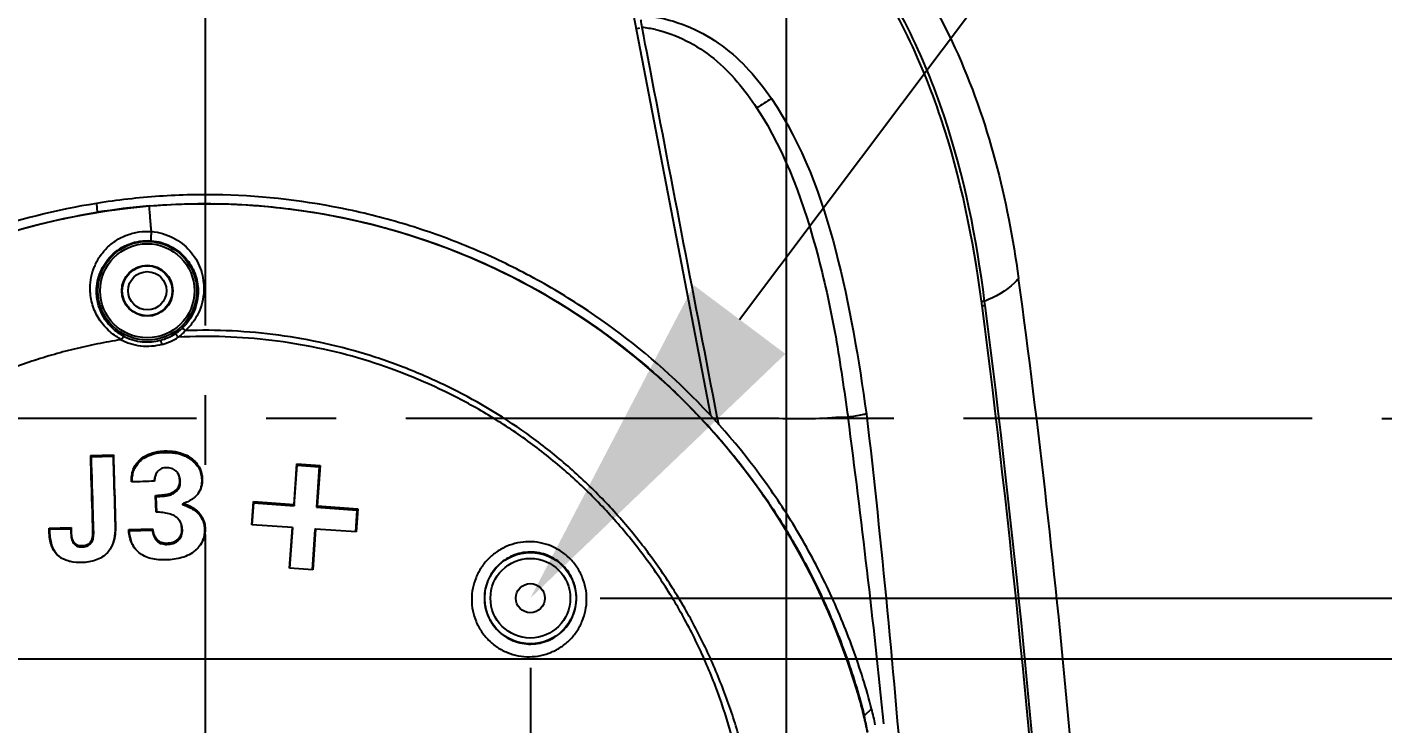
# Model space of a CAD drawing. Header units: millimetres. Extents: x 4086 to 8300, y 123 to 1549.
# Drawn here: x 7012.78 to 7041.95, y 821.94 to 836.94 of the extents above; entities that cross this region are included whole.
import ezdxf
from ezdxf import colors
from ezdxf.entities.mleader import LeaderData, LeaderLine
from ezdxf.math import Vec2, Vec3

# ---------------------------------------------------------------- set-up
doc = ezdxf.new("R2010")
doc.units = ezdxf.units.MM
doc.linetypes.add('CENTER', pattern=[0.6, 0.375, -0.075, 0.075, -0.075])
for name, color, linetype in [('中心线', 7, 'Continuous'), ('外形图', 7, 'Continuous'), ('多重引线', 7, 'Continuous'), ('尺寸标注', 7, 'Continuous')]:
    doc.layers.add(name, color=color, linetype=linetype)
doc.styles.add('思源黑', font='SourceHanSansCN-Normal.ttf')
doc.dimstyles.new('尺寸标注_1_4比例', dxfattribs={"dimtxt": 7, "dimasz": 6, "dimexe": 2, "dimexo": 1.5, "dimgap": 1, "dimtad": 1, "dimdec": 1, "dimlfac": 4, "dimdsep": 46, "dimtxsty": '思源黑', "dimcen": 0.09, "dimadec": 0, "dimazin": 0, "dimtp": 0.01, "dimtm": 0.01, "dimtfac": 1, "dimtdec": 1, "dimtofl": 0, "dimtmove": 0, "dimatfit": 3, "dimfxl": 1, "dimtolj": 1, "dimarcsym": 0})

# ---------------------------------------------------------------- blocks, each defined once
blk = doc.blocks.new('*D767')
at = {"layer": 'Defpoints', "color": 0}
for p in [(7029.112, 866.691), (7016.612, 848.172), (7029.112, 705.013)]:
    blk.add_point(p, dxfattribs=at)
at = {"layer": '尺寸标注', "color": 0, "lineweight": -2}
for p, q in [((7016.612, 849.672), (7016.612, 868.691)), ((7029.112, 706.513), (7029.112, 868.691)), ((7010.612, 866.691), (7004.612, 866.691)), ((7035.112, 866.691), (7041.112, 866.691))]:
    blk.add_line(p, q, dxfattribs=at)
at = {"layer": '尺寸标注', "color": 0}
for points in [[(7010.612, 865.691), (7010.612, 867.691), (7016.612, 866.691)], [(7035.112, 867.691), (7035.112, 865.691), (7029.112, 866.691)]]:
    blk.add_solid(points, dxfattribs=at)
at = {"layer": '尺寸标注', "color": 0, "insert": (7022.862, 871.316), "char_height": 7, "attachment_point": 5, "style": '思源黑'}
blk.add_mtext('\\A1;50', dxfattribs=at)
blk = doc.blocks.new('*D768')
at = {"layer": 'Defpoints', "color": 0}
for p in [(7040.422, 828.513), (7041.184, 818.513), (7087.442, 818.513)]:
    blk.add_point(p, dxfattribs=at)
at = {"layer": '尺寸标注', "color": 0, "lineweight": -2}
for p, q in [((7087.442, 834.513), (7087.442, 840.513)), ((7041.922, 828.513), (7089.442, 828.513)), ((7042.684, 818.513), (7089.442, 818.513)), ((7087.442, 812.513), (7087.442, 806.513))]:
    blk.add_line(p, q, dxfattribs=at)
at = {"layer": '尺寸标注', "color": 0}
for points in [[(7086.442, 834.513), (7088.442, 834.513), (7087.442, 828.513)], [(7088.442, 812.513), (7086.442, 812.513), (7087.442, 818.513)]]:
    blk.add_solid(points, dxfattribs=at)
at = {"layer": '尺寸标注', "color": 0, "insert": (7082.817, 823.517), "char_height": 7, "attachment_point": 5, "rotation": 90, "style": '思源黑'}
blk.add_mtext('\\A1;40', dxfattribs=at)
blk = doc.blocks.new('*D769')
at = {"layer": 'Defpoints', "color": 0}
for p in [(7023.604, 824.646), (7008.661, 823.338), (7023.604, 793.474)]:
    blk.add_point(p, dxfattribs=at)
at = {"layer": '尺寸标注', "color": 0, "lineweight": -2}
for p, q in [((7023.604, 823.146), (7023.604, 791.474)), ((7008.661, 821.838), (7008.661, 791.474)), ((7008.661, 793.474), (6978.761, 793.474)), ((7014.661, 793.474), (7017.604, 793.474))]:
    blk.add_line(p, q, dxfattribs=at)
at = {"layer": '尺寸标注', "color": 0}
for points in [[(7014.661, 794.474), (7014.661, 792.474), (7008.661, 793.474)], [(7017.604, 792.474), (7017.604, 794.474), (7023.604, 793.474)]]:
    blk.add_solid(points, dxfattribs=at)
at = {"layer": '尺寸标注', "color": 0, "insert": (6988.574, 798.098), "char_height": 7, "attachment_point": 5, "style": '思源黑'}
blk.add_mtext('\\A1;59.8', dxfattribs=at)
blk = doc.blocks.new('*D770')
at = {"layer": 'Defpoints', "color": 0}
for p in [(7023.604, 824.646), (7016.612, 818.513), (7016.612, 803.7)]:
    blk.add_point(p, dxfattribs=at)
at = {"layer": '尺寸标注', "color": 0, "lineweight": -2}
for p, q in [((7023.604, 823.146), (7023.604, 801.7)), ((7016.612, 817.013), (7016.612, 801.7)), ((7010.612, 803.7), (6985.238, 803.7)), ((7029.604, 803.7), (7035.604, 803.7))]:
    blk.add_line(p, q, dxfattribs=at)
at = {"layer": '尺寸标注', "color": 0}
for points in [[(7010.612, 802.7), (7010.612, 804.7), (7016.612, 803.7)], [(7029.604, 804.7), (7029.604, 802.7), (7023.604, 803.7)]]:
    blk.add_solid(points, dxfattribs=at)
at = {"layer": '尺寸标注', "color": 0, "insert": (6991.077, 808.324), "char_height": 7, "attachment_point": 5, "style": '思源黑'}
blk.add_mtext('\\A1;28', dxfattribs=at)
blk = doc.blocks.new('*D771')
at = {"layer": 'Defpoints', "color": 0}
for p in [(7023.604, 824.646), (7041.184, 818.513), (7067.828, 818.513)]:
    blk.add_point(p, dxfattribs=at)
at = {"layer": '尺寸标注', "color": 0, "lineweight": -2}
for p, q in [((7067.828, 830.646), (7067.828, 836.646)), ((7025.104, 824.646), (7069.828, 824.646)), ((7042.684, 818.513), (7069.828, 818.513)), ((7067.828, 812.513), (7067.828, 783.275))]:
    blk.add_line(p, q, dxfattribs=at)
at = {"layer": '尺寸标注', "color": 0}
for points in [[(7066.828, 830.646), (7068.828, 830.646), (7067.828, 824.646)], [(7068.828, 812.513), (7066.828, 812.513), (7067.828, 818.513)]]:
    blk.add_solid(points, dxfattribs=at)
at = {"layer": '尺寸标注', "color": 0, "insert": (7063.204, 792.991), "char_height": 7, "attachment_point": 5, "rotation": 90, "style": '思源黑'}
blk.add_mtext('\\A1;24.5', dxfattribs=at)
blk = doc.blocks.new('*D772')
at = {"layer": 'Defpoints', "color": 0}
for p in [(7008.661, 823.338), (7016.612, 818.513), (7054.739, 818.513)]:
    blk.add_point(p, dxfattribs=at)
at = {"layer": '尺寸标注', "color": 0, "lineweight": -2}
for p, q in [((7054.739, 829.338), (7054.739, 835.338)), ((7010.161, 823.338), (7056.739, 823.338)), ((7018.112, 818.513), (7056.739, 818.513)), ((7054.739, 812.513), (7054.739, 787.327))]:
    blk.add_line(p, q, dxfattribs=at)
at = {"layer": '尺寸标注', "color": 0}
for points in [[(7053.739, 829.338), (7055.739, 829.338), (7054.739, 823.338)], [(7055.739, 812.513), (7053.739, 812.513), (7054.739, 818.513)]]:
    blk.add_solid(points, dxfattribs=at)
at = {"layer": '尺寸标注', "color": 0, "insert": (7050.11, 796.795), "char_height": 7, "attachment_point": 5, "rotation": 90, "style": '思源黑'}
blk.add_mtext('\\A1;19.3', dxfattribs=at)
blk = doc.blocks.new('*D778')
at = {"layer": 'Defpoints', "color": 0}
for p in [(7016.632, 843.388), (7057.329, 648.513), (7111.22, 648.513)]:
    blk.add_point(p, dxfattribs=at)
at = {"layer": '尺寸标注', "color": 0, "lineweight": -2}
for p, q in [((7018.132, 843.388), (7113.22, 843.388)), ((7111.22, 837.388), (7111.22, 654.513)), ((7058.829, 648.513), (7113.22, 648.513))]:
    blk.add_line(p, q, dxfattribs=at)
at = {"layer": '尺寸标注', "color": 0}
for points in [[(7112.22, 837.388), (7110.22, 837.388), (7111.22, 843.388)], [(7110.22, 654.513), (7112.22, 654.513), (7111.22, 648.513)]]:
    blk.add_solid(points, dxfattribs=at)
at = {"layer": '尺寸标注', "color": 0, "insert": (7106.596, 745.95), "char_height": 7, "attachment_point": 5, "rotation": 90, "style": '思源黑'}
blk.add_mtext('\\A1;779.5', dxfattribs=at)

msp = doc.modelspace()

# ---------------------------------------------------------------- linework, layer by layer
at = {"layer": '中心线', "linetype": 'CENTER', "ltscale": 20}
for p, q in [((7016.6121, 818.5128), (7016.6121, 848.1721)), ((7040.4225, 828.5128), (6904.9307, 828.5128))]:
    msp.add_line(p, q, dxfattribs=at)
at = {"layer": '外形图'}
for p, q in [((7024.8657, 842.1965), (7027.4801, 828.5816)), ((7026.0444, 836.7435), (7026.0081, 836.9321)), ((7026.0774, 836.5718), (7026.0444, 836.7435)), ((7026.1073, 836.4164), (7026.0774, 836.5718)), ((7026.1585, 836.151), (7026.1073, 836.4164)), ((7026.1801, 836.0391), (7026.1585, 836.151)), ((7014.2661, 833.1431), (7014.2866, 832.9516)), ((7015.4055, 833.0825), (7015.4055, 833.0827)), ((7033.3895, 830.9457), (7033.3783, 831.0334)), ((7027.6317, 828.5136), (7027.6268, 828.5387)), ((7027.6563, 828.3857), (7027.6317, 828.5136)), ((7014.1433, 827.7179), (7014.6319, 827.7329)), ((7014.1441, 827.7179), (7014.1601, 827.6884)), ((7014.1592, 827.6883), (7014.625, 827.7027)), ((7014.632, 827.7329), (7014.6251, 827.7027)), ((7015.1875, 827.6089), (7015.1978, 827.5824)), ((7015.42, 827.7548), (7015.4259, 827.7258)), ((7015.7299, 827.8137), (7015.7316, 827.7839)), ((7016.308, 827.6585), (7016.3017, 827.6309)), ((7015.058, 827.4139), (7015.071, 827.3916)), ((7018.5198, 826.6648), (7018.5809, 827.5376)), ((7018.5255, 826.6355), (7018.5868, 827.5079)), ((7018.5809, 827.5376), (7019.0796, 827.5028)), ((7018.5809, 827.5376), (7018.5868, 827.5079)), ((7018.5868, 827.5079), (7019.0628, 827.4748)), ((7019.0628, 827.4748), (7019.0015, 826.6023)), ((7019.0796, 827.5028), (7019.0186, 826.6299)), ((7019.0796, 827.5028), (7019.0628, 827.4748)), ((7015.5093, 827.1638), (7015.5091, 827.1626)), ((7016.0057, 827.0007), (7016.0149, 826.9755)), ((7016.0615, 827.1733), (7016.073, 827.1551)), ((7016.5445, 827.2195), (7016.5332, 827.2006)), ((7015.5524, 826.4961), (7015.5414, 826.8579)), ((7015.5414, 826.8579), (7015.5543, 826.8293)), ((7015.5645, 826.4959), (7015.5543, 826.8293)), ((7015.8569, 826.8998), (7015.8615, 826.8712)), ((7016.3698, 826.8091), (7016.3702, 826.8073)), ((7017.6121, 826.227), (7017.647, 826.7258)), ((7017.6214, 826.2261), (7017.6544, 826.6962)), ((7017.647, 826.7258), (7018.5198, 826.6648)), ((7017.647, 826.7258), (7017.6544, 826.6962)), ((7017.6544, 826.6962), (7018.5255, 826.6355)), ((7018.5198, 826.6648), (7018.5255, 826.6355)), ((7019.0186, 826.6299), (7019.0015, 826.6023)), ((7019.0015, 826.6023), (7019.8727, 826.5418)), ((7019.0186, 826.6299), (7019.8915, 826.5689)), ((7019.8727, 826.5418), (7019.8396, 826.0713)), ((7019.8915, 826.5689), (7019.8566, 826.0701)), ((7019.8915, 826.5689), (7019.8727, 826.5418)), ((7013.2476, 826.1557), (7013.7252, 826.1704)), ((7013.2497, 826.0852), (7013.2476, 826.1557)), ((7013.2476, 826.1557), (7013.2655, 826.1277)), ((7013.2655, 826.1277), (7013.7199, 826.1416)), ((7013.2674, 826.0682), (7013.2655, 826.1277)), ((7013.7199, 826.1416), (7013.7194, 826.0728)), ((7013.7252, 826.1704), (7013.7199, 826.1416)), ((7013.7252, 826.1704), (7013.7246, 826.0904)), ((7014.6777, 826.231), (7014.6704, 826.2128)), ((7014.9635, 826.1238), (7015.4772, 826.1395)), ((7014.9778, 826.0955), (7015.4695, 826.1107)), ((7016.1059, 826.1369), (7016.1173, 826.1195)), ((7016.6073, 826.1429), (7016.5958, 826.1249)), ((7018.4239, 825.2931), (7018.4849, 826.166)), ((7018.4313, 825.2925), (7018.492, 826.1587)), ((7018.4849, 826.166), (7018.492, 826.1587)), ((7018.968, 826.1255), (7018.9072, 825.2593)), ((7018.9837, 826.1311), (7018.9227, 825.2582)), ((7018.9837, 826.1311), (7018.968, 826.1255)), ((7019.8566, 826.0701), (7018.9837, 826.1311)), ((7013.2497, 826.0852), (7013.2674, 826.0682)), ((7013.7246, 826.0904), (7013.7194, 826.0728)), ((7014.1406, 825.8528), (7014.1539, 825.8287)), ((7014.193, 826.0875), (7014.2086, 826.0703)), ((7015.7845, 825.8323), (7015.786, 825.8041)), ((7016.0249, 825.9165), (7016.0331, 825.8912)), ((7013.4493, 825.5584), (7013.4628, 825.5498)), ((7013.9459, 825.7758), (7013.9514, 825.7478)), ((7015.1794, 825.6288), (7015.1583, 825.6474)), ((7018.9227, 825.2582), (7018.4239, 825.293)), ((7030.9468, 822.2617), (7030.7878, 822.1103))]:
    msp.add_line(p, q, dxfattribs=at)
for points in [[(7030.7827, 822.109), (7030.6905, 822.4626), (7030.5744, 822.8539), (7030.4366, 823.2693), (7030.2793, 823.7017), (7030.1035, 824.1437), (7029.9101, 824.5876), (7029.7013, 825.026), (7029.4805, 825.4523), (7029.2497, 825.864), (7029.0082, 826.2639), (7028.7547, 826.655), (7028.4875, 827.0397), (7028.2063, 827.4182), (7027.912, 827.7886), (7027.6059, 828.1495), (7027.289, 828.4996), (7026.9617, 828.8386), (7026.6241, 829.1665), (7026.2765, 829.4829), (7025.9193, 829.7876), (7025.5528, 830.0804), (7025.1769, 830.3613), (7024.7917, 830.6301), (7024.3975, 830.8868), (7023.9943, 831.1311), (7023.5826, 831.3628), (7023.1629, 831.5816), (7022.7362, 831.7868), (7022.3035, 831.9781), (7021.8655, 832.1552), (7021.423, 832.3177), (7020.9769, 832.4654), (7020.5273, 832.5983), (7020.0736, 832.7166), (7019.6157, 832.8204), (7019.1539, 832.9095), (7018.6889, 832.9839), (7018.2212, 833.0434), (7017.7518, 833.0878), (7017.2814, 833.117), (7016.8109, 833.131), (7016.3404, 833.1299), (7015.87, 833.1137), (7015.4055, 833.0827)], [(7015.4055, 833.0827), (7014.9467, 833.0374), (7014.4816, 832.9764), (7014.0176, 832.9003), (7013.5557, 832.8092), (7013.0971, 832.7033), (7012.6422, 832.5827)], [(7030.8593, 821.756), (7030.836, 821.8725), (7030.8096, 821.9941), (7030.7827, 822.109)]]:
    msp.add_lwpolyline(points, dxfattribs=at)
for centre, radius in [((7015.3621, 831.2628), 1.0634), ((7015.3621, 831.2628), 1.0134), ((7015.3621, 831.2628), 0.5484), ((7015.3621, 831.2628), 0.5375), ((7015.3621, 831.2628), 0.4125), ((7023.6042, 824.6455), 0.9825), ((7023.6042, 824.6455), 0.8575), ((7023.6042, 824.6455), 0.3125)]:
    msp.add_circle(centre, radius, dxfattribs=at)
for centre, radius, start, end in [((6988.3293, 831.5638), 38.0593, 8.10867, 8.35335), ((7025.6716, 834.048), 2.9037, 80.46188, 83.34495), ((7025.6811, 834.1054), 2.8456, 77.55539, 80.45874), ((7044.1656, 810.8513), 28.9645, 122.05963, 122.80016), ((7016.6161, 818.5056), 14.6271, 94.74739, 125.88359), ((7016.6093, 818.5663), 14.5716, 94.74042, 99.17189), ((6825.6771, 803.1228), 210.3575, 2.435308, 7.760472), ((7001.9299, 826.8895), 31.6547, 7.3673, 7.53081), ((6786.7365, 799.2168), 248.6204, 3.947142, 7.332745), ((6785.2847, 799.1378), 250.1354, 3.944738, 7.305672), ((7015.3627, 831.2569), 1.0969, 243.04213, 285.19828), ((7015.3629, 831.2565), 1.0965, 285.19374, 303.082), ((7015.3605, 831.2742), 1.2104, 285.32775, 303.45137), ((7015.3736, 831.2405), 1.0772, 303.06721, 312.31312), ((7028.2876, 824.9999), 3.5736, 100.57474, 101.81895), ((6797.9143, 797.99), 234.524, 5.861115, 7.484655), ((7015.8715, 827.0619), 0.7392, 53.80924, 65.36402), ((7015.8735, 827.0467), 0.7243, 53.75869, 64.71153), ((7015.8126, 827.2073), 0.2416, 37.879, 46.31866), ((7015.5961, 827.6419), 1.1038, 297.77182, 299.75371), ((7023.499, 830.4297), 9.5601, 206.76964, 206.95926), ((7022.5978, 824.218), 7.3753, 164.89784, 165.13023), ((7013.8213, 826.0058), 0.5818, 230.26208, 237.6357), ((7013.8277, 825.9884), 0.5706, 230.2367, 236.15392), ((7020.2149, 819.5427), 10.8748, 13.64986, 15.63077), ((7023.5049, 820.3449), 7.4883, 10.86195, 13.6259), ((7023.5066, 820.3452), 7.4921, 10.95806, 13.62615), ((7023.1131, 820.2663), 8.0838, 11.80026, 14.29016)]:
    msp.add_arc(centre, radius, start, end, dxfattribs=at)
for points, knots in [([(7030.2245, 840.0693), (7031.2882, 839.0738), (7033.1104, 836.3585), (7033.8761, 833.2293), (7034.108, 831.5278)], [0, 0, 0, 0, 0.4589975, 1, 1, 1, 1]), ([(7033.3783, 831.0334), (7033.2054, 832.3859), (7032.6781, 835.0746), (7031.466, 837.5697), (7030.6726, 838.674)], [0, 0, 0, 0, 0.5006842, 1, 1, 1, 1]), ([(7033.3115, 831.0381), (7033.1322, 832.3728), (7032.6016, 835.0237), (7031.4176, 837.4934), (7030.6358, 838.5847)], [0, 0, 0, 0, 0.5007847, 1, 1, 1, 1]), ([(7025.883, 836.8988), (7025.8819, 836.9043), (7025.9228, 836.9121), (7025.9409, 836.9169), (7025.9629, 836.9196)], [0, 0, 0, 0, 0.2001081, 1, 1, 1, 1]), ([(7026.3062, 837.1537), (7026.8154, 837.0661), (7027.8032, 836.6236), (7028.4983, 835.8272), (7028.7913, 835.3986)], [0, 0, 0, 0, 0.4987823, 1, 1, 1, 1]), ([(7026.2943, 836.8841), (7026.7508, 836.7833), (7027.6201, 836.3307), (7028.217, 835.5888), (7028.4748, 835.1959)], [0, 0, 0, 0, 0.4986881, 1, 1, 1, 1]), ([(7028.4761, 835.1966), (7029.1124, 834.2256), (7029.7012, 832.5407), (7030.1973, 830.2727), (7030.3532, 829.1158), (7030.4388, 828.5393)], [0, 0, 0, 0, 0.499012, 0.7494695, 1, 1, 1, 1]), ([(7028.7913, 835.3986), (7029.4604, 834.4186), (7030.2875, 832.1261), (7030.6681, 829.7863), (7030.8354, 828.607)], [0, 0, 0, 0, 0.4990641, 1, 1, 1, 1]), ([(7014.2661, 833.1431), (7013.4066, 833.005), (7011.7084, 832.5763), (7009.3157, 831.4979), (7007.1501, 830.0141), (7005.2776, 828.1747), (7003.7564, 826.0352), (7002.6363, 823.6615), (7002.0641, 821.5486), (7001.8349, 819.8203), (7001.7956, 818.9485), (7001.7954, 818.5128)], [0, 0, 0, 0, 0.1249856, 0.2499701, 0.3749545, 0.4999405, 0.6249246, 0.7499089, 0.8748935, 0.937447, 1, 1, 1, 1]), ([(7030.9469, 822.2618), (7030.8342, 822.7024), (7030.6285, 823.3544), (7030.2977, 824.202), (7029.9303, 825.0346), (7029.3995, 826.0424), (7028.4026, 827.5659), (7026.9006, 829.2889), (7025.1102, 830.7102), (7023.5414, 831.6342), (7022.305, 832.2162), (7021.0201, 832.6816), (7019.2588, 833.1415), (7017.4406, 833.3558), (7015.6207, 833.3182), (7014.7152, 833.2153), (7014.2661, 833.1431)], [0, 0, 0, 0, 0.0625133, 0.0937829, 0.1250526, 0.1875746, 0.2500979, 0.3750167, 0.4999336, 0.5624581, 0.6249828, 0.6875076, 0.7500325, 0.8749504, 0.9374753, 1, 1, 1, 1]), ([(7015.4051, 833.0881), (7016.2574, 833.1587), (7017.9814, 833.1491), (7020.5234, 832.6842), (7022.9448, 831.7815), (7024.7963, 830.686), (7026.1406, 829.6288), (7027.0765, 828.7513), (7027.9341, 827.796), (7028.7069, 826.77), (7029.2727, 825.8612), (7029.6734, 825.106), (7029.9478, 824.5271), (7030.1971, 823.937), (7030.4233, 823.3377), (7030.6246, 822.7295), (7030.7375, 822.3176), (7030.7878, 822.1103)], [0, 0, 0, 0, 0.1249674, 0.2504066, 0.3757537, 0.5006229, 0.5629951, 0.6253855, 0.6878468, 0.7503622, 0.8128418, 0.8440507, 0.8752397, 0.9064281, 0.9376282, 0.9688237, 1, 1, 1, 1]), ([(7021.3938, 832.3276), (7020.9146, 832.4938), (7019.9381, 832.776), (7018.4391, 833.0438), (7016.9222, 833.1553), (7015.9093, 833.1242), (7015.4055, 833.0825)], [0, 0, 0, 0, 0.2504097, 0.5007291, 0.7504486, 1, 1, 1, 1]), ([(7007.1277, 776.3784), (7007.1187, 776.7112), (7007.097, 777.3765), (7007.0666, 778.3739), (7007.0401, 779.3704), (7007.0063, 780.6972), (7006.9642, 782.3534), (7006.9137, 784.3382), (7006.8537, 786.3193), (7006.7455, 788.9539), (7006.5764, 791.5826), (7006.3259, 794.201), (7006.0963, 796.1576), (7005.8278, 798.1075), (7005.528, 800.0517), (7005.2056, 801.9912), (7004.8664, 803.9273), (7004.5123, 805.8603), (7004.1398, 807.7898), (7003.8082, 809.3935), (7003.5264, 810.6731), (7003.3057, 811.6308), (7003.0733, 812.5857), (7002.8286, 813.5375), (7002.5778, 814.4881), (7002.3388, 815.442), (7002.143, 816.406), (7002.0207, 817.3826), (7001.9764, 818.3665), (7002.0008, 819.3525), (7002.091, 820.3363), (7002.2992, 821.6393), (7002.7246, 823.2387), (7003.489, 825.0706), (7004.4942, 826.7813), (7005.7215, 828.3396), (7007.147, 829.719), (7008.7455, 830.8949), (7010.4895, 831.8437), (7012.3455, 832.5477), (7013.6356, 832.8465), (7014.2866, 832.9516)], [0, 0, 0, 0, 0.0158075, 0.0315982, 0.0473725, 0.0631316, 0.0946059, 0.1260223, 0.1573847, 0.1886988, 0.2511993, 0.2823969, 0.3135655, 0.344711, 0.3758373, 0.4069479, 0.4380488, 0.4691461, 0.5002413, 0.5313361, 0.5468868, 0.5624404, 0.5779918, 0.5935402, 0.6090968, 0.6246633, 0.640218, 0.6557655, 0.6713346, 0.6869311, 0.7025521, 0.7181996, 0.749533, 0.7808609, 0.8121498, 0.8434381, 0.8747382, 0.9060368, 0.9373566, 0.9686954, 1, 1, 1, 1]), ([(7015.4532, 832.5378), (7015.4494, 832.5661), (7015.4442, 832.6083), (7015.4401, 832.6644), (7015.4338, 832.7414), (7015.4244, 832.8541), (7015.414, 832.9797), (7015.4077, 833.0559), (7015.4055, 833.0825)], [0, 0, 0, 0, 0.1566934, 0.2333952, 0.3084816, 0.5802589, 0.8536971, 1, 1, 1, 1]), ([(7014.1339, 831.325), (7014.1345, 831.403), (7014.1507, 831.5597), (7014.2194, 831.7868), (7014.3322, 832), (7014.4885, 832.1919), (7014.6871, 832.3528), (7014.9221, 832.4719), (7015.1824, 832.5399), (7015.3635, 832.5453), (7015.4532, 832.5381)], [0, 0, 0, 0, 0.1165623, 0.2336644, 0.3526371, 0.474751, 0.6010755, 0.7317926, 0.865592, 1, 1, 1, 1]), ([(7015.4505, 832.5382), (7015.4471, 832.5174), (7015.4434, 832.4851), (7015.4403, 832.442), (7015.4391, 832.4105), (7015.4391, 832.3828), (7015.4402, 832.3612), (7015.4422, 832.3475), (7015.4444, 832.3409), (7015.4461, 832.339), (7015.4469, 832.3388)], [0, 0, 0, 0, 0.31384, 0.4828029, 0.6433718, 0.7838212, 0.8940334, 0.9665345, 0.9876525, 1, 1, 1, 1]), ([(7015.4532, 832.5378), (7015.6139, 832.525), (7015.9244, 832.4366), (7016.2926, 832.1466), (7016.5245, 831.76), (7016.579, 831.4679), (7016.5804, 831.3233)], [0, 0, 0, 0, 0.2673801, 0.5188906, 0.7601096, 1, 1, 1, 1]), ([(7014.2709, 831.2628), (7014.2725, 831.3993), (7014.3289, 831.6793), (7014.5295, 831.9813), (7014.759, 832.1694), (7014.9687, 832.2776), (7015.2027, 832.3392), (7015.366, 832.345), (7015.4469, 832.3388)], [0, 0, 0, 0, 0.2300839, 0.4686063, 0.5952211, 0.7272186, 0.8631951, 1, 1, 1, 1]), ([(7015.4469, 832.3388), (7015.521, 832.3331), (7015.6661, 832.3069), (7015.9287, 832.2024), (7016.1996, 831.9904), (7016.4054, 831.6485), (7016.4542, 831.3905), (7016.4556, 831.2628)], [0, 0, 0, 0, 0.1383482, 0.2719333, 0.5232259, 0.762404, 1, 1, 1, 1]), ([(7030.6875, 822.4727), (7030.6087, 822.7548), (7030.4295, 823.313), (7030.1165, 824.1344), (7029.7555, 824.9361), (7029.3458, 825.7141), (7028.8897, 826.4662), (7028.2222, 827.4307), (7027.2814, 828.559), (7025.9982, 829.7681), (7024.1056, 831.1617), (7022.503, 831.9431), (7021.3938, 832.3276)], [0, 0, 0, 0, 0.0624393, 0.1248947, 0.1873326, 0.2497764, 0.3122431, 0.3747433, 0.4997328, 0.6246629, 0.7496948, 1, 1, 1, 1]), ([(7034.108, 831.5278), (7034.0801, 831.4937), (7033.8783, 831.2773), (7033.6094, 831.1316), (7033.3783, 831.0334)], [0, 0, 0, 0, 0.1491579, 1, 1, 1, 1]), ([(7014.8148, 830.2123), (7014.8013, 830.2192), (7014.7747, 830.2338), (7014.7355, 830.2565), (7014.6968, 830.2799), (7014.6225, 830.3297), (7014.4742, 830.4492), (7014.2923, 830.6766), (7014.1609, 830.9918), (7014.1329, 831.2152), (7014.1339, 831.325)], [0, 0, 0, 0, 0.033182, 0.0662646, 0.0992352, 0.132059, 0.2618371, 0.5143839, 0.7597671, 1, 1, 1, 1]), ([(7014.8654, 830.2792), (7014.7711, 830.3274), (7014.599, 830.4499), (7014.4076, 830.6938), (7014.2936, 830.9711), (7014.2698, 831.1668), (7014.2709, 831.2628)], [0, 0, 0, 0, 0.2633428, 0.5164886, 0.7612289, 1, 1, 1, 1]), ([(7016.4556, 831.2628), (7016.4564, 831.1891), (7016.4428, 831.0396), (7016.3762, 830.8215), (7016.2627, 830.6166), (7016.1578, 830.4976), (7016.0988, 830.4439)], [0, 0, 0, 0, 0.2405724, 0.4866552, 0.7394642, 1, 1, 1, 1]), ([(7016.5804, 831.3233), (7016.5812, 831.2401), (7016.5658, 831.0716), (7016.4909, 830.8265), (7016.3636, 830.5973), (7016.2462, 830.4646), (7016.1804, 830.4048)], [0, 0, 0, 0, 0.242082, 0.4888255, 0.7412116, 1, 1, 1, 1]), ([(7033.3115, 831.0381), (7033.3257, 831.0382), (7033.3479, 831.0377), (7033.3705, 831.036), (7033.3783, 831.0334)], [0, 0, 0, 0, 0.6349671, 1, 1, 1, 1]), ([(7033.3235, 830.9486), (7033.3376, 830.9489), (7033.3595, 830.9488), (7033.3818, 830.9478), (7033.3895, 830.9457)], [0, 0, 0, 0, 0.636231, 1, 1, 1, 1]), ([(7014.7875, 830.2081), (7014.7039, 830.1955), (7014.537, 830.1671), (7014.2876, 830.1196), (7014.0392, 830.0672), (7013.7097, 829.9899), (7013.3009, 829.8804), (7012.6551, 829.6772), (7011.8653, 829.3711), (7010.9526, 828.9241), (7010.081, 828.4013), (7009.2578, 827.8053), (7008.4886, 827.1409), (7007.7785, 826.4139), (7007.1332, 825.6286), (7006.5583, 824.7905), (7006.0576, 823.906), (7005.6359, 822.9812), (7005.2955, 822.0236), (7005.0359, 821.041), (7004.8603, 820.04), (7004.8016, 819.3649), (7004.7866, 819.0268)], [0, 0, 0, 0, 0.0156287, 0.031258, 0.0468865, 0.0625154, 0.0937712, 0.125027, 0.1875241, 0.2500223, 0.3125208, 0.3750188, 0.4375174, 0.500016, 0.562514, 0.6250121, 0.6875101, 0.7500078, 0.8125067, 0.8750056, 0.9375028, 1, 1, 1, 1]), ([(7015.6805, 830.1069), (7015.6064, 830.0866), (7015.4539, 830.0601), (7015.2224, 830.0644), (7015.0337, 830.1046), (7014.8899, 830.1571), (7014.8212, 830.1904), (7014.7875, 830.2081)], [0, 0, 0, 0, 0.2507019, 0.5013229, 0.7512207, 0.8758289, 1, 1, 1, 1]), ([(7014.8654, 830.2792), (7014.8618, 830.2806), (7014.85, 830.2747), (7014.8356, 830.2593), (7014.8166, 830.234), (7014.8041, 830.2139), (7014.7975, 830.2028)], [0, 0, 0, 0, 0.1095792, 0.3206272, 0.6303799, 1, 1, 1, 1]), ([(7015.6805, 830.1069), (7015.6771, 830.119), (7015.672, 830.1365), (7015.6653, 830.1583), (7015.661, 830.1718), (7015.6573, 830.1825), (7015.6544, 830.1909), (7015.6521, 830.1952), (7015.651, 830.1982), (7015.6502, 830.1983)], [0, 0, 0, 0, 0.3925115, 0.563219, 0.7105611, 0.830567, 0.9200399, 0.9767229, 1, 1, 1, 1]), ([(7016.0277, 830.2643), (7016.0204, 830.2749), (7016.0067, 830.2938), (7015.9877, 830.3172), (7015.9739, 830.3315), (7015.9659, 830.3373), (7015.9624, 830.3382), (7015.9614, 830.3378)], [0, 0, 0, 0, 0.3831363, 0.6957466, 0.9053971, 0.9660397, 1, 1, 1, 1]), ([(7016.1804, 830.4048), (7016.1689, 830.3923), (7016.121, 830.3423), (7016.069, 830.2963), (7016.0277, 830.2643)], [0, 0, 0, 0, 0.2457217, 1, 1, 1, 1]), ([(7028.0022, 821.4333), (7027.9235, 821.7596), (7027.7756, 822.242), (7027.5442, 822.8724), (7027.3507, 823.3377), (7027.1353, 823.7932), (7026.9015, 824.2395), (7026.6488, 824.6754), (7026.2859, 825.2406), (7025.7852, 825.9156), (7025.12, 826.6733), (7024.3929, 827.372), (7023.6068, 828.0037), (7022.7681, 828.5636), (7021.5915, 829.2122), (7020.0256, 829.838), (7018.0461, 830.2498), (7016.6977, 830.2981), (7016.0277, 830.2643)], [0, 0, 0, 0, 0.0625139, 0.0937809, 0.1250472, 0.1563139, 0.1875806, 0.2188472, 0.2501136, 0.3126324, 0.3751525, 0.437671, 0.5001888, 0.5627073, 0.6252272, 0.750154, 0.8750762, 1, 1, 1, 1]), ([(7016.1804, 830.4048), (7016.172, 830.4123), (7016.1561, 830.4254), (7016.1328, 830.4398), (7016.1142, 830.4476), (7016.1021, 830.4466), (7016.0988, 830.4439)], [0, 0, 0, 0, 0.3590794, 0.6534921, 0.8650361, 1, 1, 1, 1]), ([(7028.1473, 821.47), (7028.1064, 821.6329), (7028.0133, 821.956), (7027.796, 822.5918), (7027.5455, 823.2162), (7027.2558, 823.8226), (7026.942, 824.4169), (7026.5034, 825.1344), (7025.905, 825.9467), (7025.2429, 826.7079), (7024.5197, 827.4115), (7023.4787, 828.2623), (7022.331, 828.9744), (7021.11, 829.5367), (7019.8461, 829.9956), (7018.1994, 830.361), (7016.8512, 830.4284), (7016.1804, 830.4048)], [0, 0, 0, 0, 0.031264, 0.0625295, 0.1250497, 0.1563154, 0.1875813, 0.2500996, 0.3126198, 0.3751407, 0.4376604, 0.5001793, 0.6251076, 0.687628, 0.7501477, 0.8750726, 1, 1, 1, 1]), ([(7030.4388, 828.5393), (7030.2048, 828.5386), (7029.7376, 828.4952), (7028.8012, 828.5153), (7028.0995, 828.5169), (7027.6317, 828.5136)], [0, 0, 0, 0, 0.250116, 0.5001449, 1, 1, 1, 1]), ([(7030.8361, 828.6075), (7030.8062, 828.6023), (7030.6738, 828.5824), (7030.5427, 828.5533), (7030.4397, 828.5422)], [0, 0, 0, 0, 0.2263866, 1, 1, 1, 1]), ([(7030.8362, 828.6074), (7031.1627, 825.7922), (7031.6882, 820.1501), (7032.0837, 814.4964), (7032.1946, 811.6669)], [0, 0, 0, 0, 0.5002048, 1, 1, 1, 1]), ([(7014.193, 826.0875), (7014.1888, 826.2235), (7014.1723, 826.7669), (7014.1561, 827.3104), (7014.1441, 827.7179)], [0, 0, 0, 0, 0.2501582, 1, 1, 1, 1]), ([(7014.2086, 826.0703), (7014.2044, 826.2052), (7014.188, 826.7446), (7014.1719, 827.284), (7014.1601, 827.6884)], [0, 0, 0, 0, 0.2501757, 1, 1, 1, 1]), ([(7014.6251, 827.7027), (7014.6289, 827.5786), (7014.6441, 827.082), (7014.6592, 826.5853), (7014.6704, 826.2128)], [0, 0, 0, 0, 0.2498515, 1, 1, 1, 1]), ([(7014.632, 827.7329), (7014.6358, 827.6078), (7014.6512, 827.1072), (7014.6664, 826.6065), (7014.6777, 826.231)], [0, 0, 0, 0, 0.2498713, 1, 1, 1, 1]), ([(7015.058, 827.4139), (7015.0643, 827.4315), (7015.0959, 827.5035), (7015.1455, 827.5664), (7015.1875, 827.6089)], [0, 0, 0, 0, 0.2380863, 1, 1, 1, 1]), ([(7015.071, 827.3916), (7015.0775, 827.4097), (7015.1088, 827.48), (7015.1574, 827.5415), (7015.1978, 827.5824)], [0, 0, 0, 0, 0.2500786, 1, 1, 1, 1]), ([(7015.1875, 827.6089), (7015.2036, 827.6251), (7015.2724, 827.6863), (7015.3553, 827.7305), (7015.42, 827.7548)], [0, 0, 0, 0, 0.2487647, 1, 1, 1, 1]), ([(7015.1978, 827.5824), (7015.2137, 827.5985), (7015.2812, 827.6586), (7015.3626, 827.7019), (7015.4259, 827.7258)], [0, 0, 0, 0, 0.2502336, 1, 1, 1, 1]), ([(7015.42, 827.7548), (7015.4937, 827.7826), (7015.5981, 827.806), (7015.7033, 827.8128), (7015.7299, 827.8137)], [0, 0, 0, 0, 0.7476444, 1, 1, 1, 1]), ([(7015.4259, 827.7258), (7015.4502, 827.7349), (7015.5492, 827.7671), (7015.6537, 827.7815), (7015.7316, 827.7839)], [0, 0, 0, 0, 0.2503015, 1, 1, 1, 1]), ([(7015.7299, 827.8137), (7015.8064, 827.816), (7015.9605, 827.8086), (7016.11, 827.7659), (7016.1796, 827.7338)], [0, 0, 0, 0, 0.4997339, 1, 1, 1, 1]), ([(7015.7316, 827.7839), (7015.8086, 827.7862), (7015.9634, 827.7787), (7016.1134, 827.7346), (7016.1829, 827.7017)], [0, 0, 0, 0, 0.5006649, 1, 1, 1, 1]), ([(7016.1796, 827.7338), (7016.1794, 827.7314), (7016.1788, 827.7265), (7016.1786, 827.7203), (7016.1772, 827.7155), (7016.1772, 827.7112), (7016.1795, 827.7065), (7016.1816, 827.7034), (7016.1829, 827.7016)], [0, 0, 0, 0, 0.2194006, 0.4385917, 0.5448929, 0.6595279, 0.8096724, 1, 1, 1, 1]), ([(7016.3017, 827.6309), (7016.3358, 827.6059), (7016.3998, 827.5497), (7016.4748, 827.446), (7016.521, 827.3269), (7016.5319, 827.2426), (7016.5332, 827.2006)], [0, 0, 0, 0, 0.2509164, 0.5010617, 0.7506127, 1, 1, 1, 1]), ([(7016.308, 827.6585), (7016.348, 827.6291), (7016.4185, 827.5656), (7016.4936, 827.4525), (7016.5341, 827.3357), (7016.5433, 827.2574), (7016.5445, 827.2195)], [0, 0, 0, 0, 0.2885105, 0.5450369, 0.7800326, 1, 1, 1, 1]), ([(7015.0214, 827.1476), (7015.0213, 827.1942), (7015.0256, 827.2842), (7015.0434, 827.3732), (7015.058, 827.4139)], [0, 0, 0, 0, 0.5184971, 1, 1, 1, 1]), ([(7015.0352, 827.1479), (7015.0357, 827.1891), (7015.0406, 827.2714), (7015.0572, 827.3528), (7015.071, 827.3916)], [0, 0, 0, 0, 0.5000754, 1, 1, 1, 1]), ([(7015.5598, 827.335), (7015.5449, 827.3091), (7015.5235, 827.2524), (7015.5129, 827.1935), (7015.5093, 827.1638)], [0, 0, 0, 0, 0.49995, 1, 1, 1, 1]), ([(7015.5675, 827.3483), (7015.552, 827.3214), (7015.5296, 827.26), (7015.5196, 827.1961), (7015.5163, 827.1628)], [0, 0, 0, 0, 0.4813293, 1, 1, 1, 1]), ([(7015.7707, 827.4528), (7015.7358, 827.4517), (7015.6837, 827.4444), (7015.6228, 827.4135), (7015.5984, 827.3909), (7015.5881, 827.3782)], [0, 0, 0, 0, 0.5170305, 0.7578701, 1, 1, 1, 1]), ([(7015.9794, 827.382), (7015.9659, 827.3949), (7015.9361, 827.4175), (7015.8668, 827.4481), (7015.809, 827.454), (7015.7707, 827.4528)], [0, 0, 0, 0, 0.2482369, 0.4918678, 1, 1, 1, 1]), ([(7016.0615, 827.1733), (7016.0605, 827.2071), (7016.0518, 827.272), (7016.0222, 827.3313), (7016.0033, 827.3556)], [0, 0, 0, 0, 0.5233657, 1, 1, 1, 1]), ([(7016.073, 827.1551), (7016.072, 827.1885), (7016.0633, 827.2556), (7016.0331, 827.3173), (7016.0125, 827.3437)], [0, 0, 0, 0, 0.5002772, 1, 1, 1, 1]), ([(7015.8569, 826.8998), (7015.8854, 826.9094), (7015.9409, 826.9357), (7015.9864, 826.9771), (7016.0057, 827.0007)], [0, 0, 0, 0, 0.4971559, 1, 1, 1, 1]), ([(7015.8615, 826.8712), (7015.8912, 826.8812), (7015.9483, 826.9085), (7015.9952, 826.9513), (7016.0149, 826.9755)], [0, 0, 0, 0, 0.5008694, 1, 1, 1, 1]), ([(7016.0057, 827.0007), (7016.0248, 827.0243), (7016.0555, 827.0796), (7016.0624, 827.1422), (7016.0615, 827.1733)], [0, 0, 0, 0, 0.4935819, 1, 1, 1, 1]), ([(7016.0149, 826.9755), (7016.0351, 827.0004), (7016.0669, 827.0581), (7016.074, 827.1231), (7016.073, 827.1551)], [0, 0, 0, 0, 0.5003555, 1, 1, 1, 1]), ([(7016.5332, 827.2006), (7016.5348, 827.1464), (7016.526, 827.0369), (7016.4809, 826.9353), (7016.4499, 826.8909)], [0, 0, 0, 0, 0.50009, 1, 1, 1, 1]), ([(7016.5445, 827.2195), (7016.5463, 827.16), (7016.5357, 827.0428), (7016.4839, 826.9358), (7016.4502, 826.8908)], [0, 0, 0, 0, 0.5140535, 1, 1, 1, 1]), ([(7015.5413, 826.8579), (7015.6009, 826.861), (7015.6854, 826.867), (7015.7906, 826.8824), (7015.8363, 826.8929), (7015.8569, 826.8998)], [0, 0, 0, 0, 0.5611979, 0.7951629, 1, 1, 1, 1]), ([(7015.5543, 826.8293), (7015.606, 826.8321), (7015.6836, 826.8378), (7015.7861, 826.852), (7015.837, 826.8629), (7015.8615, 826.8712)], [0, 0, 0, 0, 0.5001292, 0.7501806, 1, 1, 1, 1]), ([(7016.3735, 826.8099), (7016.357, 826.7959), (7016.2868, 826.7433), (7016.2062, 826.7058), (7016.1439, 826.6836)], [0, 0, 0, 0, 0.2462234, 1, 1, 1, 1]), ([(7016.1439, 826.6836), (7016.172, 826.674), (7016.2753, 826.6344), (7016.3734, 826.5774), (7016.4339, 826.5233)], [0, 0, 0, 0, 0.2675321, 1, 1, 1, 1]), ([(7016.4502, 826.8908), (7016.4447, 826.8835), (7016.4215, 826.8544), (7016.395, 826.828), (7016.3735, 826.8099)], [0, 0, 0, 0, 0.2442488, 1, 1, 1, 1]), ([(7016.0362, 826.3394), (7016.0115, 826.3695), (7015.9468, 826.4218), (7015.8279, 826.4678), (7015.6939, 826.4916), (7015.6005, 826.4959), (7015.5525, 826.4961)], [0, 0, 0, 0, 0.2229672, 0.4650319, 0.7245462, 1, 1, 1, 1]), ([(7016.1105, 826.6652), (7016.1997, 826.6369), (7016.3169, 826.5866), (7016.4148, 826.5084), (7016.4375, 826.487)], [0, 0, 0, 0, 0.7498696, 1, 1, 1, 1]), ([(7016.4339, 826.5233), (7016.4332, 826.5211), (7016.4322, 826.5177), (7016.4308, 826.5132), (7016.4299, 826.5097), (7016.4297, 826.5061), (7016.4256, 826.5029), (7016.4313, 826.4948), (7016.4347, 826.4903), (7016.4375, 826.4869)], [0, 0, 0, 0, 0.1725824, 0.2591156, 0.3482278, 0.4363114, 0.5163054, 0.6741833, 1, 1, 1, 1]), ([(7016.4339, 826.5233), (7016.4579, 826.5018), (7016.5038, 826.4537), (7016.5589, 826.3662), (7016.5966, 826.2608), (7016.6061, 826.1835), (7016.6073, 826.1429)], [0, 0, 0, 0, 0.2250999, 0.461145, 0.7165176, 1, 1, 1, 1]), ([(7016.4375, 826.4869), (7016.4622, 826.4637), (7016.5073, 826.4126), (7016.5574, 826.3235), (7016.5875, 826.2261), (7016.5948, 826.1586), (7016.5958, 826.1249)], [0, 0, 0, 0, 0.2505839, 0.5006411, 0.7503581, 1, 1, 1, 1]), ([(7014.6708, 826.2128), (7014.6731, 826.1371), (7014.6679, 825.9854), (7014.6304, 825.8363), (7014.5995, 825.7673)], [0, 0, 0, 0, 0.5000421, 1, 1, 1, 1]), ([(7014.678, 826.231), (7014.6793, 826.1897), (7014.6785, 826.0326), (7014.6495, 825.8722), (7014.5996, 825.7672)], [0, 0, 0, 0, 0.2622125, 1, 1, 1, 1]), ([(7015.1583, 825.6474), (7015.1265, 825.6768), (7015.0694, 825.7428), (7014.9878, 825.9), (7014.9663, 826.0344), (7014.9635, 826.1238)], [0, 0, 0, 0, 0.2463771, 0.491284, 1, 1, 1, 1]), ([(7015.4695, 826.1107), (7015.4748, 826.0701), (7015.4921, 825.9898), (7015.5432, 825.8979), (7015.6066, 825.8446), (7015.6817, 825.8092), (7015.7449, 825.8028), (7015.786, 825.8041)], [0, 0, 0, 0, 0.2493877, 0.4981753, 0.6234394, 0.7490321, 1, 1, 1, 1]), ([(7015.4772, 826.1395), (7015.4822, 826.0977), (7015.4983, 826.0173), (7015.5473, 825.9261), (7015.6069, 825.874), (7015.6799, 825.8377), (7015.7429, 825.8311), (7015.7845, 825.8323)], [0, 0, 0, 0, 0.2600668, 0.5020512, 0.6217739, 0.7432429, 1, 1, 1, 1]), ([(7016.0249, 825.9165), (7016.0393, 825.9302), (7016.0649, 825.9608), (7016.1004, 826.0337), (7016.1071, 826.0958), (7016.1059, 826.1369)], [0, 0, 0, 0, 0.2475871, 0.4892771, 1, 1, 1, 1]), ([(7016.0331, 825.8912), (7016.0483, 825.9056), (7016.0754, 825.9381), (7016.1117, 826.014), (7016.1186, 826.0779), (7016.1173, 826.1195)], [0, 0, 0, 0, 0.2510574, 0.5015418, 1, 1, 1, 1]), ([(7016.1059, 826.1369), (7016.1048, 826.1736), (7016.0941, 826.2463), (7016.0588, 826.3117), (7016.0362, 826.3394)], [0, 0, 0, 0, 0.5066063, 1, 1, 1, 1]), ([(7016.1173, 826.1195), (7016.1161, 826.1568), (7016.1052, 826.2319), (7016.0688, 826.2995), (7016.0452, 826.3284)], [0, 0, 0, 0, 0.5000951, 1, 1, 1, 1]), ([(7016.5958, 826.1249), (7016.5969, 826.0876), (7016.5927, 826.0128), (7016.5735, 825.9401), (7016.5602, 825.9053)], [0, 0, 0, 0, 0.4999186, 1, 1, 1, 1]), ([(7016.6073, 826.1429), (7016.6086, 826.102), (7016.6034, 826.0201), (7016.5805, 825.941), (7016.5648, 825.9035)], [0, 0, 0, 0, 0.5018116, 1, 1, 1, 1]), ([(7013.4493, 825.5584), (7013.4168, 825.5854), (7013.3577, 825.6519), (7013.2968, 825.7766), (7013.2605, 825.9239), (7013.2515, 826.0295), (7013.2497, 826.0852)], [0, 0, 0, 0, 0.219007, 0.4530294, 0.7115387, 1, 1, 1, 1]), ([(7013.4628, 825.5498), (7013.4263, 825.5801), (7013.3637, 825.654), (7013.3064, 825.7858), (7013.2762, 825.9256), (7013.2688, 826.0206), (7013.2674, 826.0682)], [0, 0, 0, 0, 0.2497039, 0.4995163, 0.7496372, 1, 1, 1, 1]), ([(7013.7194, 826.0728), (7013.7191, 826.035), (7013.7222, 825.978), (7013.7393, 825.9041), (7013.7608, 825.8513), (7013.7938, 825.8044), (7013.8394, 825.7689), (7013.894, 825.7498), (7013.9323, 825.7472), (7013.9514, 825.7478)], [0, 0, 0, 0, 0.249627, 0.3744594, 0.4992194, 0.6239508, 0.748838, 0.8741796, 1, 1, 1, 1]), ([(7013.7246, 826.0904), (7013.7242, 826.0498), (7013.7278, 825.9897), (7013.7475, 825.9141), (7013.7704, 825.8642), (7013.8029, 825.8229), (7013.8592, 825.7832), (7013.912, 825.7748), (7013.9459, 825.7758)], [0, 0, 0, 0, 0.2784383, 0.4101759, 0.5340507, 0.6526561, 0.7672739, 1, 1, 1, 1]), ([(7013.9459, 825.7758), (7013.9652, 825.7764), (7014.0026, 825.7796), (7014.056, 825.7926), (7014.1038, 825.8157), (7014.1298, 825.8393), (7014.1406, 825.8528)], [0, 0, 0, 0, 0.2692604, 0.520252, 0.7602245, 1, 1, 1, 1]), ([(7013.9514, 825.7478), (7013.9702, 825.7483), (7014.0077, 825.7514), (7014.0627, 825.7643), (7014.114, 825.7885), (7014.1423, 825.8141), (7014.1539, 825.8287)], [0, 0, 0, 0, 0.2504335, 0.500814, 0.7507902, 1, 1, 1, 1]), ([(7014.1406, 825.8528), (7014.1648, 825.8831), (7014.192, 825.9639), (7014.1947, 826.0451), (7014.1934, 826.0876)], [0, 0, 0, 0, 0.4772692, 1, 1, 1, 1]), ([(7014.1539, 825.8287), (7014.18, 825.8613), (7014.2076, 825.9449), (7014.2102, 826.0283), (7014.2089, 826.0703)], [0, 0, 0, 0, 0.4986373, 1, 1, 1, 1]), ([(7015.1584, 825.6475), (7015.1288, 825.6762), (7015.0757, 825.7405), (7015.0018, 825.8889), (7014.9812, 826.0135), (7014.9778, 826.0955)], [0, 0, 0, 0, 0.2507338, 0.5010704, 1, 1, 1, 1]), ([(7015.7845, 825.8323), (7015.8297, 825.8337), (7015.9166, 825.8449), (7015.995, 825.8882), (7016.0249, 825.9165)], [0, 0, 0, 0, 0.5238429, 1, 1, 1, 1]), ([(7015.786, 825.8041), (7015.8305, 825.8054), (7015.898, 825.8143), (7015.9806, 825.8493), (7016.017, 825.8759), (7016.0331, 825.8912)], [0, 0, 0, 0, 0.5002006, 0.7504225, 1, 1, 1, 1]), ([(7016.5648, 825.9035), (7016.559, 825.8895), (7016.5334, 825.8348), (7016.499, 825.7844), (7016.4699, 825.7499)], [0, 0, 0, 0, 0.2517109, 1, 1, 1, 1]), ([(7016.5602, 825.9053), (7016.5599, 825.9041), (7016.5595, 825.9024), (7016.5592, 825.9003), (7016.559, 825.8994), (7016.5592, 825.8987), (7016.5601, 825.899), (7016.5609, 825.9002), (7016.5628, 825.9016), (7016.5641, 825.9029), (7016.5648, 825.9035)], [0, 0, 0, 0, 0.2792953, 0.3793029, 0.4455048, 0.4763118, 0.5029004, 0.6041413, 0.7964195, 1, 1, 1, 1]), ([(7024.8149, 824.6218), (7024.8152, 824.7029), (7024.7996, 824.8658), (7024.7289, 825.1006), (7024.6131, 825.3172), (7024.4569, 825.5069), (7024.2664, 825.662), (7024.0493, 825.7766), (7023.8143, 825.846), (7023.5707, 825.8679), (7023.3279, 825.8417), (7023.0955, 825.7688), (7022.8819, 825.6523), (7022.695, 825.4969), (7022.5418, 825.3084), (7022.4278, 825.0936), (7022.3575, 824.8605), (7022.3417, 824.6986), (7022.3417, 824.6178)], [0, 0, 0, 0, 0.0626353, 0.1253824, 0.1882059, 0.2510624, 0.3139016, 0.3766793, 0.4393594, 0.5019191, 0.5643506, 0.6266614, 0.6888737, 0.7510241, 0.8131605, 0.8753367, 0.9376036, 1, 1, 1, 1]), ([(7013.9445, 825.4121), (7013.8673, 825.4097), (7013.7518, 825.4174), (7013.6069, 825.4611), (7013.5408, 825.4947), (7013.5098, 825.5143)], [0, 0, 0, 0, 0.5122949, 0.7565836, 1, 1, 1, 1]), ([(7014.5027, 825.6233), (7014.4687, 825.5868), (7014.3901, 825.5226), (7014.2515, 825.4585), (7014.1009, 825.4226), (7013.997, 825.4137), (7013.9445, 825.4121)], [0, 0, 0, 0, 0.244587, 0.490373, 0.7426448, 1, 1, 1, 1]), ([(7014.5996, 825.7672), (7014.5934, 825.754), (7014.5667, 825.7026), (7014.5324, 825.655), (7014.5027, 825.6233)], [0, 0, 0, 0, 0.2515227, 1, 1, 1, 1]), ([(7015.7737, 825.4683), (7015.7159, 825.4665), (7015.6039, 825.4687), (7015.4434, 825.4942), (7015.2993, 825.5448), (7015.2158, 825.5981), (7015.1794, 825.6288)], [0, 0, 0, 0, 0.2759352, 0.5330596, 0.7726152, 1, 1, 1, 1]), ([(7016.3975, 825.6756), (7016.3561, 825.6384), (7016.263, 825.5746), (7016.1062, 825.5132), (7015.9414, 825.4786), (7015.8296, 825.47), (7015.7737, 825.4683)], [0, 0, 0, 0, 0.2492442, 0.4991734, 0.7495065, 1, 1, 1, 1]), ([(7016.4699, 825.7499), (7016.4644, 825.7434), (7016.4416, 825.7173), (7016.4169, 825.693), (7016.3975, 825.6756)], [0, 0, 0, 0, 0.2471824, 1, 1, 1, 1]), ([(7024.5967, 824.6455), (7024.597, 824.7751), (7024.5452, 825.0377), (7024.3223, 825.3692), (7023.9887, 825.5893), (7023.5977, 825.6636), (7023.2103, 825.5829), (7022.8842, 825.3613), (7022.6669, 825.0331), (7022.6163, 824.7739), (7022.6166, 824.6455)], [0, 0, 0, 0, 0.1256021, 0.251663, 0.3776154, 0.5029805, 0.6275788, 0.7515901, 0.8755227, 1, 1, 1, 1]), ([(7022.6166, 824.6455), (7022.617, 824.5165), (7022.6695, 824.255), (7022.8926, 823.925), (7023.2256, 823.706), (7023.6151, 823.6323), (7024.0009, 823.712), (7024.3264, 823.9317), (7024.5448, 824.2583), (7024.5964, 824.5171), (7024.5967, 824.6455)], [0, 0, 0, 0, 0.1254772, 0.2516008, 0.377633, 0.5028784, 0.6271929, 0.7510331, 0.875124, 1, 1, 1, 1]), ([(7022.3417, 824.6178), (7022.3418, 824.537), (7022.3579, 824.3747), (7022.4291, 824.1408), (7022.5451, 823.925), (7022.7014, 823.7361), (7022.8918, 823.5816), (7023.1794, 823.4303), (7023.5854, 823.3525), (7023.9889, 823.4368), (7024.2722, 823.5905), (7024.4589, 823.745), (7024.6124, 823.9326), (7024.727, 824.1467), (7024.7981, 824.3793), (7024.8146, 824.541), (7024.8149, 824.6218)], [0, 0, 0, 0, 0.0626565, 0.1254556, 0.1883639, 0.2513261, 0.3142744, 0.3771427, 0.5018508, 0.6259661, 0.6881756, 0.7503655, 0.8125987, 0.8749287, 0.9373915, 1, 1, 1, 1])]:
    msp.add_open_spline(points, degree=3, knots=knots, dxfattribs=at)
for points in [[(7027.6268, 828.5387), (7027.1425, 831.0384), (7026.6614, 833.5388), (7026.1801, 836.0391)], [(7015.5881, 827.3782), (7015.5804, 827.3688), (7015.5736, 827.3587), (7015.5675, 827.3483)], [(7015.5163, 827.1628), (7015.3513, 827.1578), (7015.1864, 827.1527), (7015.0214, 827.1475)], [(7018.4849, 826.166), (7018.194, 826.1864), (7017.903, 826.2066), (7017.6121, 826.2267)], [(7016.5602, 825.9053), (7016.5388, 825.8494), (7016.5074, 825.7966), (7016.4698, 825.75)]]:
    msp.add_open_spline(points, degree=3, dxfattribs=at)

# ---------------------------------------------------------------- dimensions: what is measured, and where the dimension line sits
at = {"layer": '尺寸标注'}
for base, p1, p2, picture, middle in [((7029.1121, 866.6912), (7016.6121, 848.1721), (7029.1121, 705.0128), '*D767', (7022.8621, 866.6912)), ((7023.6042, 793.4737), (7008.6613, 823.3382), (7023.6042, 824.6455), '*D769', (6988.5736, 793.4737)), ((7016.6121, 803.6997), (7023.6042, 824.6455), (7016.6121, 818.5128), '*D770', (6991.0769, 803.6997))]:
    dim = msp.add_linear_dim(base=base, p1=p1, p2=p2, dimstyle='尺寸标注_1_4比例', dxfattribs=at)
    dim.commit()
    dim.dimension.update_dxf_attribs({"geometry": picture, "text_midpoint": middle, "dimtype": 160})
dim = msp.add_linear_dim(base=(7111.2199, 648.5128), p1=(7016.6317, 843.3878), p2=(7057.3286, 648.5128), angle=90, dimstyle='尺寸标注_1_4比例', dxfattribs=at)
dim.commit()
dim.dimension.update_dxf_attribs({"geometry": '*D778', "text_midpoint": (7106.5956, 745.9503)})
for base, p1, p2, picture, middle in [((7087.4418, 818.5128), (7040.4225, 828.5128), (7041.1837, 818.5128), '*D768', (7087.4418, 823.5165)), ((7067.8284, 818.5128), (7023.6042, 824.6455), (7041.1837, 818.5128), '*D771', (7067.8284, 792.9913)), ((7054.7391, 818.5128), (7008.6613, 823.3382), (7016.6121, 818.5128), '*D772', (7054.7391, 796.7949))]:
    dim = msp.add_linear_dim(base=base, p1=p1, p2=p2, angle=90, dimstyle='尺寸标注_1_4比例', dxfattribs=at)
    dim.commit()
    dim.dimension.update_dxf_attribs({"geometry": picture, "text_midpoint": middle, "dimtype": 160})

# ---------------------------------------------------------------- leaders
at = {"layer": '多重引线'}
ml = msp.add_multileader_mtext('Standard', dxfattribs=at)
ml.set_content('4×M3{\\A1;\\C256; \\fSource Han Sans CN Normal|b0|i0|c0|p34;\\C7;depth }6', style='思源黑')
ml.set_leader_properties(linetype='ByLayer')
ml.build(insert=Vec2(0, 0))
ml.multileader.update_dxf_attribs({"text_left_attachment_type": 5, "text_right_attachment_type": 5, "dogleg_length": 10, "arrow_head_size": 7.5})
ctx = ml.context
ctx.base_point, ctx.char_height, ctx.arrow_head_size, ctx.landing_gap_size, ctx.plane_origin = Vec3(7059.8525, 859.616), 7, 7.5, 2.5, Vec3(6909.6528, 860.6045)
ctx.left_attachment, ctx.right_attachment, ctx.text_align_type = 5, 5, 1
notes = []
notes.append((ctx, [(0, (1, 1, 0), (7049.8525, 859.616), (1, 0), 10, [(0, [(7023.6042, 824.6455)], 0, [])])]))
ctx.mtext.insert, ctx.mtext.alignment, ctx.mtext.flow_direction = Vec3(7093.8334, 869.4466), 2, 5
for ctx, leaders in notes:
    for number, flags, end, landing, length, lines in leaders:
        leader = LeaderData()
        leader.index, (leader.has_last_leader_line, leader.has_dogleg_vector, leader.attachment_direction) = number, flags
        leader.last_leader_point, leader.dogleg_vector, leader.dogleg_length = Vec3(end), Vec3(landing), length
        for number, points, colour, breaks in lines:
            line = LeaderLine()
            line.index, line.vertices, line.color, line.breaks = number, Vec3.list(points), colors.encode_raw_color(colour), breaks
            leader.lines.append(line)
        ctx.leaders.append(leader)

doc.saveas('drawing.dxf')
